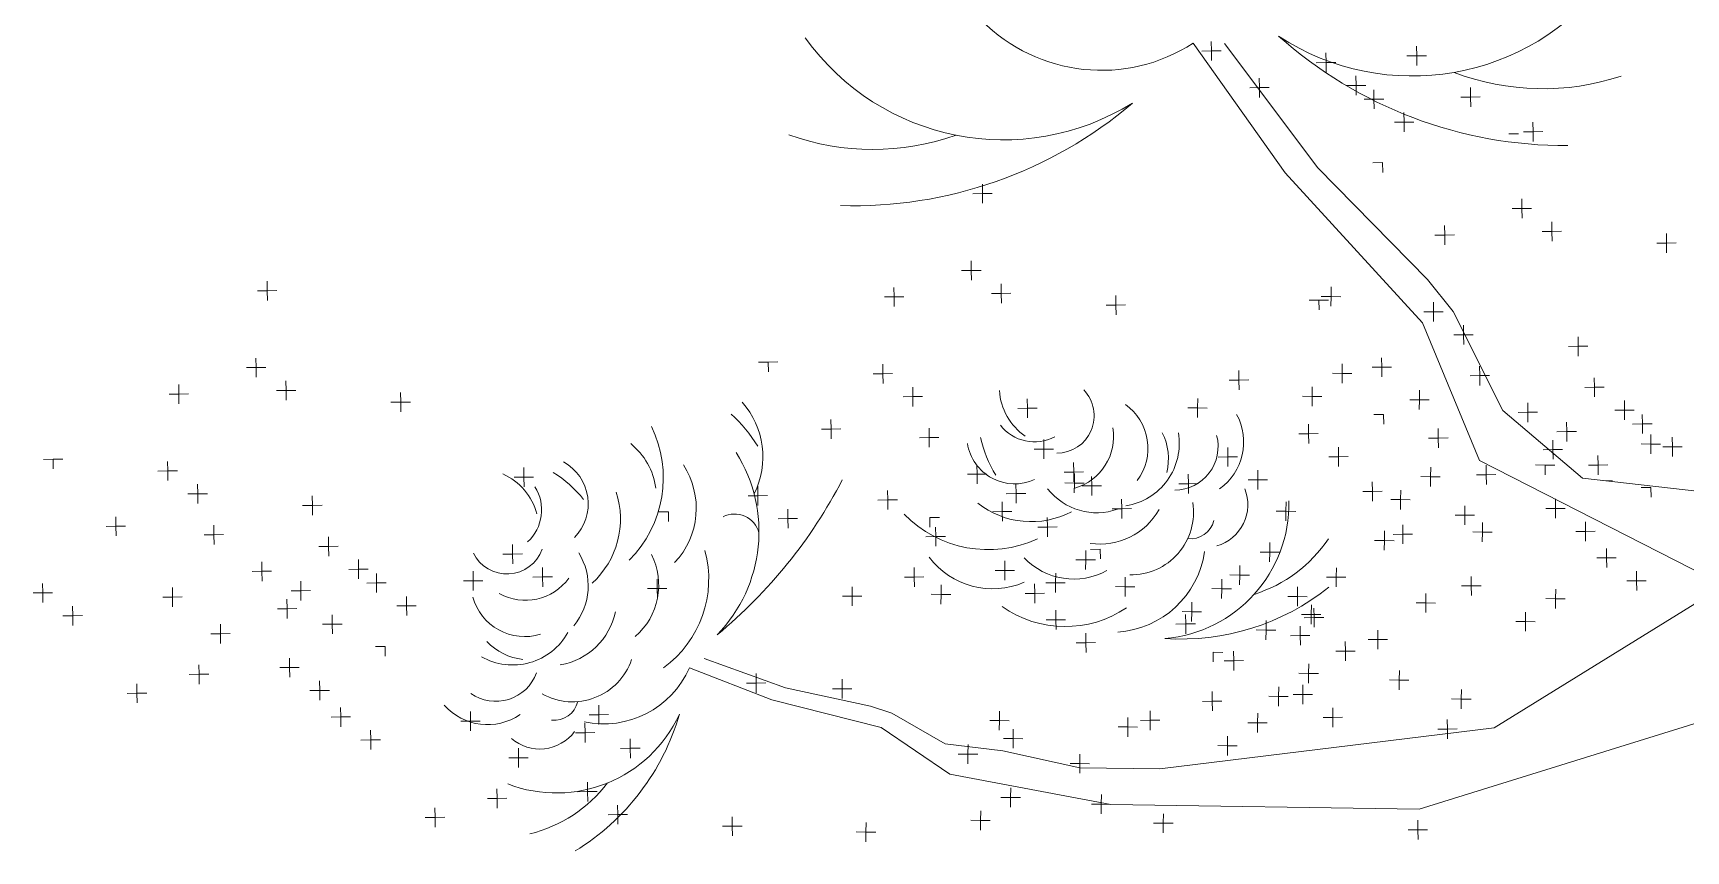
# Model space of a CAD drawing. Header units: inches. Extents: x -6800 to 96653, y -25814 to 17379.
# Drawn here: x 34730.9 to 34859.9, y 231.4 to 295.2 of the extents above; entities that cross this region are included whole.
import ezdxf

# ---------------------------------------------------------------- set-up
doc = ezdxf.new("R2010")
doc.units = ezdxf.units.IN
doc.header["$MEASUREMENT"] = 0
doc.layers.add('JARDINES', color=96, linetype='Continuous', lineweight=0)

# ---------------------------------------------------------------- blocks, each defined once
blk = doc.blocks.new('CapuliElv')
for points in [[(-1.5201, 2.1387), (-1.4261, 2.006), (-1.2859, 1.853), (-1.2277, 1.7124), (-0.9774, 1.5845), (-0.8697, 1.4864), (-0.574, 1.3561)], [(-1.5016, 2.1306), (-1.5115, 2.1305)], [(-1.5016, 2.1306), (-1.5017, 2.1403)], [(-1.5016, 2.1306), (-1.4916, 2.1307)], [(-1.5016, 2.1306), (-1.5014, 2.1207)], [(-1.4883, 2.1381), (-1.3927, 2.0111), (-1.2808, 1.8971), (-1.2548, 1.8643), (-1.2039, 1.7632), (-1.1225, 1.6944), (-0.9727, 1.6773), (-0.8451, 1.6057), (-0.7186, 1.5347), (-0.6878, 1.6612)], [(-1.3845, 2.1187), (-1.3846, 2.1285)], [(-1.2919, 2.1256), (-1.292, 2.1353)], [(-1.3845, 2.1187), (-1.3944, 2.1186)], [(-1.3845, 2.1187), (-1.3746, 2.1188)], [(-1.3845, 2.1187), (-1.3844, 2.1088)], [(-1.2919, 2.1256), (-1.3018, 2.1255)], [(-1.2919, 2.1256), (-1.282, 2.1257)], [(-1.2919, 2.1256), (-1.2918, 2.1157)], [(-1.4525, 2.0932), (-1.4527, 2.1029)], [(-1.3538, 2.0953), (-1.3638, 2.0952)], [(-1.3538, 2.0953), (-1.354, 2.1051)], [(-1.3538, 2.0953), (-1.3439, 2.0954)], [(-1.3538, 2.0953), (-1.3537, 2.0854)], [(-1.4525, 2.0932), (-1.4624, 2.093)], [(-1.4525, 2.0932), (-1.4426, 2.0933)], [(-1.4525, 2.0932), (-1.4524, 2.0832)], [(-1.3355, 2.0813), (-1.3454, 2.0812)], [(-1.3355, 2.0813), (-1.3356, 2.091)], [(-1.3355, 2.0813), (-1.3256, 2.0814)], [(-1.3355, 2.0813), (-1.3353, 2.0714)], [(-1.2368, 2.0835), (-1.2467, 2.0833)], [(-1.2368, 2.0835), (-1.2369, 2.0932)], [(-1.2368, 2.0835), (-1.2269, 2.0836)], [(-1.2368, 2.0835), (-1.2367, 2.0736)], [(-1.3048, 2.0579), (-1.3049, 2.0676)], [(-1.3048, 2.0579), (-1.3147, 2.0578)], [(-1.3048, 2.0579), (-1.2949, 2.058)], [(-1.3048, 2.0579), (-1.3047, 2.048)], [(-1.1878, 2.046), (-1.1977, 2.0459)], [(-1.173, 2.0481), (-1.1829, 2.048)], [(-1.173, 2.0481), (-1.1731, 2.0579)], [(-1.173, 2.0481), (-1.1631, 2.0483)], [(-1.173, 2.0481), (-1.1728, 2.0382)], [(-1.3267, 2.0165), (-1.3367, 2.0164)], [(-1.3267, 2.0165), (-1.3266, 2.0066)], [(-1.7354, 1.9849), (-1.7355, 1.9946)], [(-1.7354, 1.9849), (-1.7453, 1.9848)], [(-1.7354, 1.9849), (-1.7255, 1.985)], [(-1.7354, 1.9849), (-1.7353, 1.975)], [(-1.1844, 1.9696), (-1.1845, 1.9794)], [(-1.1844, 1.9696), (-1.1943, 1.9695)], [(-1.1844, 1.9696), (-1.1745, 1.9698)], [(-1.1844, 1.9696), (-1.1843, 1.9597)], [(-1.2633, 1.9426), (-1.2732, 1.9425)], [(-1.2633, 1.9426), (-1.2634, 1.9524)], [(-1.2633, 1.9426), (-1.2533, 1.9427)], [(-1.2633, 1.9426), (-1.2631, 1.9327)], [(-1.1538, 1.9462), (-1.1637, 1.9461)], [(-1.1538, 1.9462), (-1.1539, 1.956)], [(-1.1538, 1.9462), (-1.1439, 1.9464)], [(-1.1538, 1.9462), (-1.1536, 1.9363)], [(-1.0367, 1.9344), (-1.0368, 1.9441)], [(-1.0367, 1.9344), (-1.0466, 1.9343)], [(-1.0367, 1.9344), (-1.0268, 1.9345)], [(-1.0367, 1.9344), (-1.0366, 1.9245)], [(-1.7469, 1.9064), (-1.747, 1.9161)], [(-2.4659, 1.8857), (-2.466, 1.8954)], [(-1.7469, 1.9064), (-1.7568, 1.9063)], [(-1.7469, 1.9064), (-1.7369, 1.9065)], [(-1.7469, 1.9064), (-1.7467, 1.8965)], [(-1.7162, 1.883), (-1.7163, 1.8927)], [(-2.4659, 1.8857), (-2.4758, 1.8856)], [(-2.4659, 1.8857), (-2.456, 1.8858)], [(-2.4659, 1.8857), (-2.4658, 1.8758)], [(-1.8257, 1.8794), (-1.8356, 1.8793)], [(-1.8257, 1.8794), (-1.8258, 1.8891)], [(-1.8257, 1.8794), (-1.8158, 1.8795)], [(-1.8257, 1.8794), (-1.8256, 1.8695)], [(-1.7162, 1.883), (-1.7261, 1.8829)], [(-1.7162, 1.883), (-1.7063, 1.8831)], [(-1.7162, 1.883), (-1.7161, 1.8731)], [(-1.5991, 1.8711), (-1.5993, 1.8809)], [(-1.3918, 1.876), (-1.4017, 1.8759)], [(-1.3918, 1.876), (-1.3819, 1.8761)], [(-1.3918, 1.876), (-1.3916, 1.8661)], [(-1.3794, 1.8797), (-1.3893, 1.8799)], [(-1.3794, 1.8797), (-1.3795, 1.8698)], [(-1.3794, 1.8797), (-1.3793, 1.8895)], [(-1.3794, 1.8797), (-1.3695, 1.8796)], [(-1.5991, 1.8711), (-1.6091, 1.871)], [(-1.5991, 1.8711), (-1.5892, 1.8713)], [(-1.5991, 1.8711), (-1.599, 1.8612)], [(-1.2747, 1.8641), (-1.2846, 1.864)], [(-1.2747, 1.8641), (-1.2748, 1.8739)], [(-1.2747, 1.8641), (-1.2648, 1.8642)], [(-1.2747, 1.8641), (-1.2746, 1.8542)], [(-1.2441, 1.8407), (-1.254, 1.8406)], [(-1.2441, 1.8407), (-1.2442, 1.8505)], [(-1.2441, 1.8407), (-1.2341, 1.8408)], [(-1.2441, 1.8407), (-1.2439, 1.8308)], [(-1.127, 1.8289), (-1.1369, 1.8287)], [(-1.127, 1.8289), (-1.1271, 1.8386)], [(-1.127, 1.8289), (-1.1171, 1.829)], [(-1.127, 1.8289), (-1.1269, 1.8189)], [(-2.4774, 1.8072), (-2.4873, 1.8071)], [(-2.4774, 1.8072), (-2.4775, 1.8169)], [(-2.4774, 1.8072), (-2.4674, 1.8073)], [(-2.4774, 1.8072), (-2.4772, 1.7973)], [(-1.9542, 1.8127), (-1.9641, 1.8126)], [(-1.9542, 1.8127), (-1.9443, 1.8129)], [(-1.9542, 1.8127), (-1.9541, 1.8028)], [(-1.8372, 1.8009), (-1.8373, 1.8106)], [(-1.368, 1.8012), (-1.3679, 1.811)], [(-1.3276, 1.8076), (-1.3375, 1.8075)], [(-1.3276, 1.8076), (-1.3277, 1.8173)], [(-1.3276, 1.8076), (-1.3177, 1.8077)], [(-1.3276, 1.8076), (-1.3275, 1.7977)], [(-1.2274, 1.799), (-1.2276, 1.8087)], [(-2.5562, 1.7802), (-2.5563, 1.7899)], [(-2.4467, 1.7838), (-2.4468, 1.7935)], [(-1.8372, 1.8009), (-1.8471, 1.8008)], [(-1.8372, 1.8009), (-1.8272, 1.801)], [(-1.8372, 1.8009), (-1.837, 1.791)], [(-1.4734, 1.7945), (-1.4833, 1.7943)], [(-1.4734, 1.7945), (-1.4735, 1.8042)], [(-1.4734, 1.7945), (-1.4635, 1.7946)], [(-1.4734, 1.7945), (-1.4732, 1.7845)], [(-1.368, 1.8012), (-1.3779, 1.8014)], [(-1.368, 1.8012), (-1.3681, 1.7913)], [(-1.368, 1.8012), (-1.3581, 1.8011)], [(-1.2274, 1.799), (-1.2374, 1.7988)], [(-1.2274, 1.799), (-1.2175, 1.7991)], [(-1.2274, 1.799), (-1.2273, 1.789)], [(-1.1104, 1.7871), (-1.1105, 1.7968)], [(-2.5562, 1.7802), (-2.5661, 1.78)], [(-2.5562, 1.7802), (-2.5463, 1.7803)], [(-2.5562, 1.7802), (-2.5561, 1.7703)], [(-2.4467, 1.7838), (-2.4566, 1.7837)], [(-2.4467, 1.7838), (-2.4368, 1.7839)], [(-2.4467, 1.7838), (-2.4466, 1.7739)], [(-2.3296, 1.7719), (-2.3298, 1.7817)], [(-1.8065, 1.7775), (-1.8164, 1.7774)], [(-1.8065, 1.7775), (-1.8066, 1.7872)], [(-1.8065, 1.7775), (-1.7966, 1.7776)], [(-1.8065, 1.7775), (-1.8064, 1.7676)], [(-1.6894, 1.7656), (-1.6896, 1.7754)], [(-1.5157, 1.766), (-1.5156, 1.7757)], [(-1.3986, 1.7778), (-1.4085, 1.778)], [(-1.3986, 1.7778), (-1.3987, 1.7679)], [(-1.3986, 1.7778), (-1.3985, 1.7876)], [(-1.3986, 1.7778), (-1.3887, 1.7777)], [(-1.2891, 1.7742), (-1.299, 1.7743)], [(-1.2891, 1.7742), (-1.2892, 1.7643)], [(-1.2891, 1.7742), (-1.289, 1.784)], [(-1.2891, 1.7742), (-1.2792, 1.7741)], [(-1.1104, 1.7871), (-1.1203, 1.787)], [(-1.1104, 1.7871), (-1.1005, 1.7872)], [(-1.1104, 1.7871), (-1.1102, 1.7772)], [(-1.0797, 1.7637), (-1.0798, 1.7734)], [(-2.3296, 1.7719), (-2.3396, 1.7718)], [(-2.3296, 1.7719), (-2.3197, 1.772)], [(-2.3296, 1.7719), (-2.3295, 1.762)], [(-1.6894, 1.7656), (-1.6993, 1.7655)], [(-1.6894, 1.7656), (-1.6795, 1.7657)], [(-1.6894, 1.7656), (-1.6893, 1.7557)], [(-1.5157, 1.766), (-1.5256, 1.7661)], [(-1.5157, 1.766), (-1.5158, 1.7561)], [(-1.5157, 1.766), (-1.5058, 1.7659)], [(-1.3257, 1.7592), (-1.3356, 1.7591)], [(-1.3257, 1.7592), (-1.3255, 1.7493)], [(-1.1784, 1.7615), (-1.1883, 1.7614)], [(-1.1784, 1.7615), (-1.1785, 1.7712)], [(-1.1784, 1.7615), (-1.1685, 1.7616)], [(-1.1784, 1.7615), (-1.1783, 1.7516)], [(-1.0797, 1.7637), (-1.0896, 1.7636)], [(-1.0797, 1.7637), (-1.0698, 1.7638)], [(-1.0797, 1.7637), (-1.0796, 1.7538)], [(-1.0613, 1.7496), (-1.0615, 1.7594)], [(-1.89, 1.7443), (-1.8999, 1.7442)], [(-1.89, 1.7443), (-1.8902, 1.7541)], [(-1.89, 1.7443), (-1.8801, 1.7445)], [(-1.89, 1.7443), (-1.8899, 1.7344)], [(-1.7899, 1.7357), (-1.79, 1.7454)], [(-1.4023, 1.7395), (-1.4123, 1.7394)], [(-1.4023, 1.7395), (-1.4025, 1.7493)], [(-1.4023, 1.7395), (-1.3924, 1.7397)], [(-1.4023, 1.7395), (-1.4022, 1.7296)], [(-1.2698, 1.7352), (-1.2699, 1.745)], [(-1.1387, 1.7418), (-1.1486, 1.7416)], [(-1.1387, 1.7418), (-1.1388, 1.7515)], [(-1.1387, 1.7418), (-1.1288, 1.7419)], [(-1.1387, 1.7418), (-1.1386, 1.7318)], [(-1.0613, 1.7496), (-1.0713, 1.7495)], [(-1.0613, 1.7496), (-1.0514, 1.7498)], [(-1.0613, 1.7496), (-1.0612, 1.7397)], [(-1.7899, 1.7357), (-1.7998, 1.7356)], [(-1.7899, 1.7357), (-1.78, 1.7358)], [(-1.7899, 1.7357), (-1.7898, 1.7258)], [(-1.6728, 1.7238), (-1.6827, 1.7237)], [(-1.6728, 1.7238), (-1.6729, 1.7336)], [(-1.6728, 1.7238), (-1.6629, 1.724)], [(-1.6728, 1.7238), (-1.6727, 1.7139)], [(-1.4848, 1.716), (-1.4849, 1.7257)], [(-1.3717, 1.7161), (-1.3718, 1.7259)], [(-1.2698, 1.7352), (-1.2797, 1.7351)], [(-1.2698, 1.7352), (-1.2599, 1.7354)], [(-1.2698, 1.7352), (-1.2697, 1.7253)], [(-1.1527, 1.7234), (-1.1626, 1.7233)], [(-1.1527, 1.7234), (-1.1528, 1.7331)], [(-1.1527, 1.7234), (-1.1428, 1.7235)], [(-1.1527, 1.7234), (-1.1526, 1.7135)], [(-1.0528, 1.7291), (-1.0627, 1.7292)], [(-1.0528, 1.7291), (-1.0529, 1.7192)], [(-1.0528, 1.7291), (-1.0527, 1.7388)], [(-1.0528, 1.7291), (-1.0429, 1.729)], [(-1.0307, 1.7262), (-1.0406, 1.7261)], [(-1.0307, 1.7262), (-1.0308, 1.736)], [(-1.0307, 1.7262), (-1.0208, 1.7264)], [(-1.0307, 1.7262), (-1.0306, 1.7163)], [(-2.6847, 1.7135), (-2.6946, 1.7134)], [(-2.6847, 1.7135), (-2.6748, 1.7136)], [(-2.6847, 1.7135), (-2.6846, 1.7036)], [(-2.5676, 1.7017), (-2.5678, 1.7114)], [(-1.7409, 1.6983), (-1.741, 1.708)], [(-1.6422, 1.7004), (-1.6423, 1.7102)], [(-1.4848, 1.716), (-1.4947, 1.7158)], [(-1.4848, 1.716), (-1.4749, 1.7161)], [(-1.4848, 1.716), (-1.4847, 1.706)], [(-1.3717, 1.7161), (-1.3816, 1.716)], [(-1.3717, 1.7161), (-1.3618, 1.7163)], [(-1.3717, 1.7161), (-1.3716, 1.7062)], [(-1.2777, 1.6957), (-1.2776, 1.7055)], [(-1.2208, 1.6978), (-1.2209, 1.7075)], [(-1.1606, 1.7076), (-1.1705, 1.7077)], [(-1.1606, 1.7076), (-1.1607, 1.6977)], [(-1.1606, 1.7076), (-1.1507, 1.7075)], [(-1.1066, 1.7075), (-1.1165, 1.7074)], [(-1.1066, 1.7075), (-1.1067, 1.7173)], [(-1.1066, 1.7075), (-1.0967, 1.7077)], [(-1.1066, 1.7075), (-1.1065, 1.6976)], [(-2.5676, 1.7017), (-2.5776, 1.7015)], [(-2.5676, 1.7017), (-2.5577, 1.7018)], [(-2.5676, 1.7017), (-2.5675, 1.6918)], [(-2.2039, 1.6952), (-2.2138, 1.6951)], [(-2.2039, 1.6952), (-2.204, 1.705)], [(-2.2039, 1.6952), (-2.1939, 1.6954)], [(-2.2039, 1.6952), (-2.2037, 1.6853)], [(-1.7409, 1.6983), (-1.7508, 1.6982)], [(-1.7409, 1.6983), (-1.731, 1.6984)], [(-1.7409, 1.6983), (-1.7408, 1.6884)], [(-1.6422, 1.7004), (-1.6521, 1.7003)], [(-1.6415, 1.6893), (-1.6514, 1.6894)], [(-1.6422, 1.7004), (-1.6323, 1.7006)], [(-1.6422, 1.7004), (-1.6421, 1.6905)], [(-1.6415, 1.6893), (-1.6416, 1.6794)], [(-1.6415, 1.6893), (-1.6414, 1.699)], [(-1.6415, 1.6893), (-1.6316, 1.6892)], [(-1.6238, 1.6864), (-1.6239, 1.6961)], [(-1.5251, 1.6886), (-1.535, 1.6885)], [(-1.5251, 1.6886), (-1.5252, 1.6983)], [(-1.5251, 1.6886), (-1.5152, 1.6887)], [(-1.5251, 1.6886), (-1.525, 1.6787)], [(-1.4542, 1.6926), (-1.4641, 1.6924)], [(-1.4542, 1.6926), (-1.4543, 1.7023)], [(-1.4542, 1.6926), (-1.4443, 1.6927)], [(-1.4542, 1.6926), (-1.454, 1.6826)], [(-1.3371, 1.6807), (-1.3372, 1.6904)], [(-1.2777, 1.6957), (-1.2876, 1.6958)], [(-1.2777, 1.6957), (-1.2778, 1.6858)], [(-1.2777, 1.6957), (-1.2678, 1.6956)], [(-1.2208, 1.6978), (-1.2307, 1.6977)], [(-1.2208, 1.6978), (-1.2109, 1.6979)], [(-1.2208, 1.6978), (-1.2206, 1.6879)], [(-1.1019, 1.6917), (-1.0919, 1.6915)], [(-2.537, 1.6783), (-2.5469, 1.6781)], [(-2.537, 1.6783), (-2.5371, 1.688)], [(-2.537, 1.6783), (-2.5271, 1.6784)], [(-2.537, 1.6783), (-2.5369, 1.6684)], [(-2.4199, 1.6664), (-2.42, 1.6761)], [(-1.9648, 1.6763), (-1.9747, 1.6762)], [(-1.9648, 1.6763), (-1.9649, 1.686)], [(-1.9648, 1.6763), (-1.9549, 1.6764)], [(-1.9648, 1.6763), (-1.9647, 1.6664)], [(-1.8322, 1.672), (-1.8422, 1.6719)], [(-1.8322, 1.672), (-1.8324, 1.6817)], [(-1.8322, 1.672), (-1.8223, 1.6721)], [(-1.8322, 1.672), (-1.8321, 1.6621)], [(-1.7011, 1.6785), (-1.7111, 1.6784)], [(-1.7011, 1.6785), (-1.7013, 1.6882)], [(-1.7011, 1.6785), (-1.6912, 1.6786)], [(-1.7011, 1.6785), (-1.701, 1.6686)], [(-1.6238, 1.6864), (-1.6337, 1.6863)], [(-1.6238, 1.6864), (-1.6139, 1.6865)], [(-1.6238, 1.6864), (-1.6237, 1.6765)], [(-1.5932, 1.663), (-1.5933, 1.6727)], [(-1.3371, 1.6807), (-1.347, 1.6806)], [(-1.3371, 1.6807), (-1.3272, 1.6808)], [(-1.3371, 1.6807), (-1.337, 1.6708)], [(-1.3083, 1.6723), (-1.3182, 1.6724)], [(-1.3083, 1.6723), (-1.3084, 1.6624)], [(-1.3083, 1.6723), (-1.3082, 1.6821)], [(-1.3083, 1.6723), (-1.2984, 1.6722)], [(-1.1501, 1.6632), (-1.1502, 1.673)], [(-1.0526, 1.6848), (-1.0625, 1.6847)], [(-1.0526, 1.6848), (-1.0525, 1.6749)], [(-2.6205, 1.6451), (-2.6206, 1.6549)], [(-2.4199, 1.6664), (-2.4298, 1.6663)], [(-2.4199, 1.6664), (-2.41, 1.6665)], [(-2.4199, 1.6664), (-2.4198, 1.6565)], [(-2.0561, 1.66), (-2.0661, 1.6599)], [(-2.0561, 1.66), (-2.056, 1.6501)], [(-1.9342, 1.6529), (-1.9343, 1.6626)], [(-1.7152, 1.6601), (-1.7251, 1.66)], [(-1.7152, 1.6601), (-1.7153, 1.6699)], [(-1.7152, 1.6601), (-1.7053, 1.6603)], [(-1.7152, 1.6601), (-1.7151, 1.6502)], [(-1.5932, 1.663), (-1.6031, 1.6629)], [(-1.5932, 1.663), (-1.5832, 1.6631)], [(-1.5932, 1.663), (-1.593, 1.6531)], [(-1.4254, 1.6605), (-1.4353, 1.6606)], [(-1.4254, 1.6605), (-1.4255, 1.6505)], [(-1.4254, 1.6605), (-1.4253, 1.6702)], [(-1.4254, 1.6605), (-1.4155, 1.6603)], [(-1.2427, 1.6564), (-1.2526, 1.6563)], [(-1.2427, 1.6564), (-1.2428, 1.6661)], [(-1.2427, 1.6564), (-1.2328, 1.6565)], [(-1.2427, 1.6564), (-1.2426, 1.6465)], [(-1.1501, 1.6632), (-1.16, 1.6631)], [(-1.1501, 1.6632), (-1.1402, 1.6634)], [(-1.1501, 1.6632), (-1.15, 1.6533)], [(-2.6205, 1.6451), (-2.6304, 1.645)], [(-2.6205, 1.6451), (-2.6106, 1.6452)], [(-2.6205, 1.6451), (-2.6204, 1.6352)], [(-2.5204, 1.6365), (-2.5205, 1.6462)], [(-1.9342, 1.6529), (-1.9441, 1.6528)], [(-1.9342, 1.6529), (-1.9242, 1.653)], [(-1.9342, 1.6529), (-1.934, 1.643)], [(-1.7892, 1.654), (-1.7893, 1.6441)], [(-1.7892, 1.654), (-1.7793, 1.6539)], [(-1.7832, 1.6346), (-1.7833, 1.6443)], [(-1.6691, 1.6443), (-1.679, 1.6442)], [(-1.6691, 1.6443), (-1.6692, 1.654)], [(-1.6691, 1.6443), (-1.6591, 1.6444)], [(-1.6691, 1.6443), (-1.6689, 1.6344)], [(-1.3249, 1.6306), (-1.3248, 1.6403)], [(-1.3061, 1.6369), (-1.3062, 1.6467)], [(-1.2248, 1.6392), (-1.2347, 1.6393)], [(-1.2248, 1.6392), (-1.2249, 1.6293)], [(-1.2248, 1.6392), (-1.2247, 1.6489)], [(-1.2248, 1.6392), (-1.2149, 1.6391)], [(-1.1195, 1.6398), (-1.1294, 1.6397)], [(-1.1195, 1.6398), (-1.1196, 1.6496)], [(-1.1195, 1.6398), (-1.1096, 1.64)], [(-1.1195, 1.6398), (-1.1194, 1.6299)], [(-2.5204, 1.6365), (-2.5303, 1.6364)], [(-2.5204, 1.6365), (-2.5105, 1.6366)], [(-2.5204, 1.6365), (-2.5203, 1.6266)], [(-2.4033, 1.6246), (-2.4132, 1.6245)], [(-2.4033, 1.6246), (-2.4034, 1.6344)], [(-2.4033, 1.6246), (-2.3934, 1.6248)], [(-2.4033, 1.6246), (-2.4032, 1.6147)], [(-2.2153, 1.6167), (-2.2154, 1.6265)], [(-1.7832, 1.6346), (-1.7931, 1.6344)], [(-1.7832, 1.6346), (-1.7733, 1.6347)], [(-1.7832, 1.6346), (-1.7831, 1.6247)], [(-1.6151, 1.6216), (-1.625, 1.6215)], [(-1.6151, 1.6216), (-1.615, 1.6117)], [(-1.442, 1.6187), (-1.4419, 1.6284)], [(-1.3249, 1.6306), (-1.3349, 1.6307)], [(-1.3249, 1.6306), (-1.3251, 1.6206)], [(-1.3249, 1.6306), (-1.315, 1.6304)], [(-1.3061, 1.6369), (-1.316, 1.6368)], [(-1.3061, 1.6369), (-1.2961, 1.6371)], [(-1.3061, 1.6369), (-1.3059, 1.627)], [(-1.0979, 1.6128), (-1.098, 1.6225)], [(-2.4714, 1.5991), (-2.4715, 1.6088)], [(-2.3727, 1.6012), (-2.3728, 1.611)], [(-2.2153, 1.6167), (-2.2252, 1.6166)], [(-2.2153, 1.6167), (-2.2054, 1.6169)], [(-2.2153, 1.6167), (-2.2152, 1.6068)], [(-1.7126, 1.6), (-1.7127, 1.6097)], [(-1.63, 1.6108), (-1.6399, 1.6109)], [(-1.63, 1.6108), (-1.6302, 1.6009)], [(-1.63, 1.6108), (-1.6299, 1.6205)], [(-1.63, 1.6108), (-1.6201, 1.6107)], [(-1.4727, 1.5953), (-1.4725, 1.605)], [(-1.442, 1.6187), (-1.4519, 1.6188)], [(-1.442, 1.6187), (-1.4421, 1.6088)], [(-1.442, 1.6187), (-1.4321, 1.6186)], [(-1.0979, 1.6128), (-1.1078, 1.6127)], [(-1.0979, 1.6128), (-1.088, 1.6129)], [(-1.0979, 1.6128), (-1.0978, 1.6029)], [(-2.4714, 1.5991), (-2.4813, 1.5989)], [(-2.4714, 1.5991), (-2.4615, 1.5992)], [(-2.4714, 1.5991), (-2.4712, 1.5891)], [(-2.4316, 1.5793), (-2.4318, 1.589)], [(-2.3727, 1.6012), (-2.3826, 1.6011)], [(-2.3727, 1.6012), (-2.3628, 1.6014)], [(-2.3727, 1.6012), (-2.3726, 1.5913)], [(-2.3543, 1.5872), (-2.3642, 1.5871)], [(-2.3543, 1.5872), (-2.3544, 1.5969)], [(-2.3543, 1.5872), (-2.3444, 1.5873)], [(-2.3543, 1.5872), (-2.3542, 1.5773)], [(-2.2556, 1.5894), (-2.2655, 1.5893)], [(-2.2556, 1.5894), (-2.2557, 1.5991)], [(-2.2556, 1.5894), (-2.2457, 1.5895)], [(-2.2556, 1.5894), (-2.2555, 1.5795)], [(-2.1847, 1.5933), (-2.1946, 1.5932)], [(-2.1847, 1.5933), (-2.1848, 1.6031)], [(-2.1847, 1.5933), (-2.1747, 1.5935)], [(-2.1847, 1.5933), (-2.1845, 1.5834)], [(-2.0676, 1.5815), (-2.0677, 1.5912)], [(-1.8051, 1.5931), (-1.8151, 1.593)], [(-1.8051, 1.5931), (-1.8053, 1.6029)], [(-1.8051, 1.5931), (-1.7952, 1.5933)], [(-1.8051, 1.5931), (-1.805, 1.5832)], [(-1.7126, 1.6), (-1.7225, 1.5999)], [(-1.7126, 1.6), (-1.7027, 1.6001)], [(-1.7126, 1.6), (-1.7125, 1.5901)], [(-1.6607, 1.5874), (-1.6706, 1.5875)], [(-1.6607, 1.5874), (-1.6608, 1.5775)], [(-1.6607, 1.5874), (-1.6606, 1.5971)], [(-1.6607, 1.5874), (-1.6508, 1.5873)], [(-1.5897, 1.5834), (-1.5896, 1.5932)], [(-1.491, 1.5812), (-1.4909, 1.591)], [(-1.4727, 1.5953), (-1.4826, 1.5954)], [(-1.4727, 1.5953), (-1.4728, 1.5854)], [(-1.4727, 1.5953), (-1.4627, 1.5952)], [(-1.374, 1.5931), (-1.3839, 1.5932)], [(-1.374, 1.5931), (-1.3741, 1.5832)], [(-1.374, 1.5931), (-1.3739, 1.6028)], [(-1.374, 1.5931), (-1.3641, 1.593)], [(-1.2361, 1.5842), (-1.2363, 1.5939)], [(-1.0673, 1.5894), (-1.0772, 1.5893)], [(-1.0673, 1.5894), (-1.0674, 1.5991)], [(-1.0673, 1.5894), (-1.0574, 1.5895)], [(-1.0673, 1.5894), (-1.0672, 1.5795)], [(-2.6953, 1.5771), (-2.7052, 1.577)], [(-2.6953, 1.5771), (-2.6954, 1.5868)], [(-2.6953, 1.5771), (-2.6854, 1.5772)], [(-2.6953, 1.5771), (-2.6952, 1.5672)], [(-2.5627, 1.5728), (-2.5727, 1.5727)], [(-2.5627, 1.5728), (-2.5629, 1.5825)], [(-2.5627, 1.5728), (-2.5528, 1.5729)], [(-2.5627, 1.5728), (-2.5626, 1.5629)], [(-2.4457, 1.5609), (-2.4458, 1.5707)], [(-2.4316, 1.5793), (-2.4416, 1.5792)], [(-2.4316, 1.5793), (-2.4217, 1.5794)], [(-2.4316, 1.5793), (-2.4315, 1.5694)], [(-2.3237, 1.5638), (-2.3238, 1.5735)], [(-2.0676, 1.5815), (-2.0775, 1.5814)], [(-2.0676, 1.5815), (-2.0577, 1.5816)], [(-2.0676, 1.5815), (-2.0675, 1.5716)], [(-2.0198, 1.51), (-1.9367, 1.4802), (-1.8499, 1.4615), (-1.8279, 1.4542), (-1.7734, 1.4229), (-1.7146, 1.4158), (-1.6359, 1.3985), (-1.5544, 1.3974), (-1.2129, 1.4394), (-0.9774, 1.5845)], [(-1.8685, 1.5737), (-1.8784, 1.5736)], [(-1.8685, 1.5737), (-1.8686, 1.5834)], [(-1.8685, 1.5737), (-1.8586, 1.5738)], [(-1.8685, 1.5737), (-1.8684, 1.5638)], [(-1.7777, 1.5755), (-1.7877, 1.5757)], [(-1.7777, 1.5755), (-1.7779, 1.5656)], [(-1.7777, 1.5755), (-1.7776, 1.5853)], [(-1.7777, 1.5755), (-1.7678, 1.5754)], [(-1.6819, 1.5766), (-1.6919, 1.5765)], [(-1.6819, 1.5766), (-1.6821, 1.5863)], [(-1.6819, 1.5766), (-1.672, 1.5767)], [(-1.6819, 1.5766), (-1.6818, 1.5667)], [(-1.5897, 1.5834), (-1.5996, 1.5835)], [(-1.5897, 1.5834), (-1.5898, 1.5735)], [(-1.5897, 1.5834), (-1.5798, 1.5833)], [(-1.491, 1.5812), (-1.501, 1.5814)], [(-1.491, 1.5812), (-1.4912, 1.5713)], [(-1.491, 1.5812), (-1.4811, 1.5811)], [(-1.4137, 1.5734), (-1.4236, 1.5735)], [(-1.4137, 1.5734), (-1.4138, 1.5634)], [(-1.4137, 1.5734), (-1.4136, 1.5831)], [(-1.4137, 1.5734), (-1.4038, 1.5732)], [(-1.2826, 1.5668), (-1.2825, 1.5766)], [(-1.2361, 1.5842), (-1.246, 1.5841)], [(-1.2361, 1.5842), (-1.2262, 1.5843)], [(-1.2361, 1.5842), (-1.236, 1.5743)], [(-1.15, 1.5711), (-1.16, 1.5713)], [(-1.15, 1.5711), (-1.1502, 1.5612)], [(-1.15, 1.5711), (-1.1499, 1.5809)], [(-1.15, 1.5711), (-1.1401, 1.571)], [(-2.6646, 1.5537), (-2.6746, 1.5536)], [(-2.6646, 1.5537), (-2.6648, 1.5634)], [(-2.6646, 1.5537), (-2.6547, 1.5538)], [(-2.6646, 1.5537), (-2.6645, 1.5438)], [(-2.4457, 1.5609), (-2.4556, 1.5608)], [(-2.4457, 1.5609), (-2.4358, 1.561)], [(-2.4457, 1.5609), (-2.4455, 1.551)], [(-2.3995, 1.5451), (-2.3997, 1.5548)], [(-2.3237, 1.5638), (-2.3336, 1.5637)], [(-2.3237, 1.5638), (-2.3137, 1.5639)], [(-2.3237, 1.5638), (-2.3235, 1.5539)], [(-1.6604, 1.5496), (-1.6605, 1.5593)], [(-1.5217, 1.5578), (-1.5316, 1.558)], [(-1.5278, 1.5453), (-1.528, 1.555)], [(-1.5217, 1.5578), (-1.5218, 1.5479)], [(-1.5217, 1.5578), (-1.5216, 1.5676)], [(-1.5217, 1.5578), (-1.5118, 1.5577)], [(-1.3997, 1.555), (-1.4096, 1.5551)], [(-1.3997, 1.555), (-1.3998, 1.5451)], [(-1.3997, 1.555), (-1.3995, 1.5647)], [(-1.3997, 1.555), (-1.3898, 1.5549)], [(-1.3967, 1.5518), (-1.3969, 1.5615)], [(-1.2826, 1.5668), (-1.2925, 1.567)], [(-1.2826, 1.5668), (-1.2827, 1.5569)], [(-1.2826, 1.5668), (-1.2727, 1.5667)], [(-1.1807, 1.5477), (-1.1806, 1.5575)], [(-2.5137, 1.5353), (-2.5138, 1.5451)], [(-2.3995, 1.5451), (-2.4095, 1.545)], [(-2.3995, 1.5451), (-2.3896, 1.5452)], [(-2.3995, 1.5451), (-2.3994, 1.5352)], [(-1.6604, 1.5496), (-1.6703, 1.5494)], [(-1.6604, 1.5496), (-1.6505, 1.5497)], [(-1.6604, 1.5496), (-1.6603, 1.5397)], [(-1.5278, 1.5453), (-1.5378, 1.5452)], [(-1.5278, 1.5453), (-1.5179, 1.5454)], [(-1.5278, 1.5453), (-1.5277, 1.5354)], [(-1.4458, 1.5391), (-1.4557, 1.5393)], [(-1.4458, 1.5391), (-1.4459, 1.5292)], [(-1.4458, 1.5391), (-1.4457, 1.5489)], [(-1.4458, 1.5391), (-1.4359, 1.539)], [(-1.4108, 1.5334), (-1.4109, 1.5431)], [(-1.3967, 1.5518), (-1.4067, 1.5517)], [(-1.3967, 1.5518), (-1.3868, 1.5519)], [(-1.3967, 1.5518), (-1.3966, 1.5419)], [(-1.3316, 1.5294), (-1.3315, 1.5391)], [(-1.1807, 1.5477), (-1.1906, 1.5479)], [(-1.1807, 1.5477), (-1.1808, 1.5378)], [(-1.1807, 1.5477), (-1.1708, 1.5476)], [(-2.5137, 1.5353), (-2.5236, 1.5352)], [(-2.5137, 1.5353), (-2.5038, 1.5355)], [(-2.5137, 1.5353), (-2.5136, 1.5254)], [(-2.3456, 1.5224), (-2.3555, 1.5223)], [(-2.3456, 1.5224), (-2.3455, 1.5125)], [(-1.6297, 1.5262), (-1.6397, 1.526)], [(-1.6297, 1.5262), (-1.6299, 1.5359)], [(-1.6297, 1.5262), (-1.6198, 1.5263)], [(-1.6297, 1.5262), (-1.6296, 1.5163)], [(-1.4108, 1.5334), (-1.4207, 1.5333)], [(-1.4108, 1.5334), (-1.4009, 1.5335)], [(-1.4108, 1.5334), (-1.4106, 1.5235)], [(-1.3646, 1.5176), (-1.3648, 1.5273)], [(-1.3316, 1.5294), (-1.3415, 1.5295)], [(-1.3316, 1.5294), (-1.3317, 1.5195)], [(-1.3316, 1.5294), (-1.3217, 1.5293)], [(-2.5356, 1.4939), (-2.5358, 1.5037)], [(-2.4431, 1.5008), (-2.4432, 1.5105)], [(-1.4998, 1.5164), (-1.4999, 1.5065)], [(-1.4998, 1.5164), (-1.4898, 1.5163)], [(-1.4788, 1.5078), (-1.4887, 1.5077)], [(-1.4788, 1.5078), (-1.4789, 1.5176)], [(-1.4788, 1.5078), (-1.4689, 1.5079)], [(-1.4788, 1.5078), (-1.4787, 1.4979)], [(-1.4023, 1.4948), (-1.4021, 1.5046)], [(-1.3646, 1.5176), (-1.3746, 1.5175)], [(-1.3646, 1.5176), (-1.3547, 1.5177)], [(-1.3646, 1.5176), (-1.3645, 1.5077)], [(-2.5356, 1.4939), (-2.5456, 1.4938)], [(-2.5356, 1.4939), (-2.5257, 1.4941)], [(-2.5356, 1.4939), (-2.5355, 1.484)], [(-2.4431, 1.5008), (-2.453, 1.5007)], [(-2.4431, 1.5008), (-2.4332, 1.5009)], [(-2.4431, 1.5008), (-2.443, 1.4909)], [(-2.4124, 1.4774), (-2.4126, 1.4871)], [(-2.0348, 1.5005), (-1.9506, 1.4677), (-1.8389, 1.4395), (-1.7689, 1.392), (-1.6042, 1.3611), (-1.2893, 1.3561), (-0.8697, 1.4864)], [(-1.9666, 1.485), (-1.9667, 1.4947)], [(-1.8787, 1.4791), (-1.8786, 1.4888)], [(-1.4023, 1.4948), (-1.4122, 1.495)], [(-1.4023, 1.4948), (-1.4024, 1.4849)], [(-1.4023, 1.4948), (-1.3923, 1.4947)], [(-1.3097, 1.488), (-1.3196, 1.4881)], [(-1.3097, 1.488), (-1.3098, 1.4781)], [(-1.3097, 1.488), (-1.3096, 1.4977)], [(-1.3097, 1.488), (-1.2998, 1.4879)], [(-2.599, 1.4745), (-2.6089, 1.4744)], [(-2.599, 1.4745), (-2.5991, 1.4842)], [(-2.599, 1.4745), (-2.5891, 1.4746)], [(-2.599, 1.4745), (-2.5989, 1.4646)], [(-2.4124, 1.4774), (-2.4224, 1.4773)], [(-2.4124, 1.4774), (-2.4025, 1.4775)], [(-2.4124, 1.4774), (-2.4123, 1.4675)], [(-1.9666, 1.485), (-1.9765, 1.4849)], [(-1.9666, 1.485), (-1.9567, 1.4851)], [(-1.9666, 1.485), (-1.9665, 1.4751)], [(-1.8787, 1.4791), (-1.8886, 1.4792)], [(-1.8787, 1.4791), (-1.8788, 1.4691)], [(-1.8787, 1.4791), (-1.8688, 1.4789)], [(-1.5007, 1.4664), (-1.5009, 1.4762)], [(-1.4329, 1.4714), (-1.4428, 1.4716)], [(-1.4329, 1.4714), (-1.433, 1.4615)], [(-1.4329, 1.4714), (-1.4328, 1.4812)], [(-1.4329, 1.4714), (-1.423, 1.4713)], [(-1.4082, 1.4733), (-1.4181, 1.4732)], [(-1.4082, 1.4733), (-1.4083, 1.483)], [(-1.4082, 1.4733), (-1.3983, 1.4734)], [(-1.4082, 1.4733), (-1.4081, 1.4634)], [(-1.2463, 1.4685), (-1.2462, 1.4783)], [(-2.3909, 1.4504), (-2.391, 1.4601)], [(-2.2583, 1.4461), (-2.2584, 1.4558)], [(-2.1272, 1.4526), (-2.1371, 1.4524)], [(-2.1272, 1.4526), (-2.1273, 1.4623)], [(-2.1272, 1.4526), (-2.1173, 1.4527)], [(-2.1272, 1.4526), (-2.1271, 1.4426)], [(-1.7181, 1.4466), (-1.718, 1.4564)], [(-1.5641, 1.447), (-1.5642, 1.4567)], [(-1.5007, 1.4664), (-1.5107, 1.4663)], [(-1.5007, 1.4664), (-1.4908, 1.4665)], [(-1.5007, 1.4664), (-1.5006, 1.4565)], [(-1.4544, 1.4444), (-1.4543, 1.4541)], [(-1.3775, 1.4499), (-1.3777, 1.4596)], [(-1.2463, 1.4685), (-1.2562, 1.4687)], [(-1.2463, 1.4685), (-1.2464, 1.4586)], [(-1.2463, 1.4685), (-1.2364, 1.4684)], [(-2.3909, 1.4504), (-2.4008, 1.4502)], [(-2.3909, 1.4504), (-2.381, 1.4505)], [(-2.3909, 1.4504), (-2.3908, 1.4404)], [(-2.3602, 1.427), (-2.3604, 1.4367)], [(-2.2583, 1.4461), (-2.2682, 1.4459)], [(-2.2583, 1.4461), (-2.2484, 1.4462)], [(-2.2583, 1.4461), (-2.2582, 1.4361)], [(-2.1413, 1.4342), (-2.1414, 1.4439)], [(-1.7181, 1.4466), (-1.728, 1.4467)], [(-1.7181, 1.4466), (-1.7182, 1.4367)], [(-1.7181, 1.4466), (-1.7082, 1.4465)], [(-1.7041, 1.4282), (-1.704, 1.438)], [(-1.587, 1.4401), (-1.5969, 1.4402)], [(-1.587, 1.4401), (-1.5871, 1.4302)], [(-1.587, 1.4401), (-1.5869, 1.4498)], [(-1.587, 1.4401), (-1.5771, 1.44)], [(-1.5641, 1.447), (-1.574, 1.4468)], [(-1.5641, 1.447), (-1.5542, 1.4471)], [(-1.5641, 1.447), (-1.564, 1.437)], [(-1.4544, 1.4444), (-1.4644, 1.4445)], [(-1.4544, 1.4444), (-1.4546, 1.4345)], [(-1.4544, 1.4444), (-1.4445, 1.4443)], [(-1.3775, 1.4499), (-1.3875, 1.4498)], [(-1.3775, 1.4499), (-1.3676, 1.45)], [(-1.3775, 1.4499), (-1.3774, 1.44)], [(-1.2605, 1.438), (-1.2704, 1.4379)], [(-1.2605, 1.438), (-1.2606, 1.4477)], [(-1.2605, 1.438), (-1.2506, 1.4381)], [(-1.2605, 1.438), (-1.2603, 1.4281)], [(-2.3602, 1.427), (-2.3702, 1.4268)], [(-2.3602, 1.427), (-2.3503, 1.4271)], [(-2.3602, 1.427), (-2.3601, 1.417)], [(-2.2093, 1.4086), (-2.2094, 1.4183)], [(-2.1413, 1.4342), (-2.1512, 1.4341)], [(-2.1413, 1.4342), (-2.1313, 1.4343)], [(-2.1413, 1.4342), (-2.1411, 1.4243)], [(-2.0951, 1.4184), (-2.1051, 1.4182)], [(-2.0951, 1.4184), (-2.0953, 1.4281)], [(-2.0951, 1.4184), (-2.0852, 1.4185)], [(-2.0951, 1.4184), (-2.095, 1.4084)], [(-1.7502, 1.4124), (-1.7501, 1.4221)], [(-1.7041, 1.4282), (-1.714, 1.4284)], [(-1.7041, 1.4282), (-1.7042, 1.4183)], [(-1.7041, 1.4282), (-1.6942, 1.4281)], [(-1.4851, 1.421), (-1.495, 1.4211)], [(-1.4851, 1.421), (-1.4852, 1.4111)], [(-1.4851, 1.421), (-1.485, 1.4307)], [(-1.4851, 1.421), (-1.4752, 1.4209)], [(-2.2093, 1.4086), (-2.2192, 1.4085)], [(-2.2093, 1.4086), (-2.1994, 1.4087)], [(-2.2093, 1.4086), (-2.2092, 1.3987)], [(-1.7502, 1.4124), (-1.7601, 1.4125)], [(-1.7502, 1.4124), (-1.7503, 1.4025)], [(-1.7502, 1.4124), (-1.7403, 1.4123)], [(-1.636, 1.4027), (-1.6459, 1.4028)], [(-1.636, 1.4027), (-1.6361, 1.3928)], [(-1.636, 1.4027), (-1.6359, 1.4124)], [(-1.636, 1.4027), (-1.6261, 1.4026)], [(-2.2312, 1.3672), (-2.2313, 1.3769)], [(-2.1387, 1.3741), (-2.1486, 1.3739)], [(-2.1387, 1.3741), (-2.1388, 1.3838)], [(-2.1387, 1.3741), (-2.1288, 1.3742)], [(-2.1387, 1.3741), (-2.1386, 1.3641)], [(-1.7067, 1.3681), (-1.7166, 1.3682)], [(-1.7067, 1.3681), (-1.7068, 1.3582)], [(-1.7067, 1.3681), (-1.7065, 1.3779)], [(-1.7067, 1.3681), (-1.6967, 1.368)], [(-1.6141, 1.3613), (-1.614, 1.371)], [(-2.2946, 1.3477), (-2.2947, 1.3575)], [(-2.2312, 1.3672), (-2.2411, 1.3671)], [(-2.2312, 1.3672), (-2.2213, 1.3673)], [(-2.2312, 1.3672), (-2.2311, 1.3573)], [(-2.108, 1.3507), (-2.1179, 1.3505)], [(-2.108, 1.3507), (-2.1081, 1.3604)], [(-2.108, 1.3507), (-2.0981, 1.3508)], [(-2.108, 1.3507), (-2.1079, 1.3407)], [(-1.7373, 1.3447), (-1.7372, 1.3544)], [(-1.6141, 1.3613), (-1.624, 1.3614)], [(-1.6141, 1.3613), (-1.6142, 1.3513)], [(-1.6141, 1.3613), (-1.6042, 1.3611)], [(-1.5507, 1.3418), (-1.5506, 1.3515)], [(-2.2946, 1.3477), (-2.3045, 1.3476)], [(-2.2946, 1.3477), (-2.2847, 1.3479)], [(-2.2946, 1.3477), (-2.2945, 1.3378)], [(-1.991, 1.3388), (-2.0009, 1.3387)], [(-1.991, 1.3388), (-1.9911, 1.3485)], [(-1.991, 1.3388), (-1.981, 1.3389)], [(-1.991, 1.3388), (-1.9908, 1.3289)], [(-1.8544, 1.3328), (-1.8543, 1.3426)], [(-1.7373, 1.3447), (-1.7472, 1.3448)], [(-1.7373, 1.3447), (-1.7374, 1.3348)], [(-1.7373, 1.3447), (-1.7274, 1.3446)], [(-1.5507, 1.3418), (-1.5606, 1.3419)], [(-1.5507, 1.3418), (-1.5508, 1.3319)], [(-1.5507, 1.3418), (-1.5408, 1.3417)], [(-1.2906, 1.335), (-1.3005, 1.3349)], [(-1.2906, 1.335), (-1.2907, 1.3448)], [(-1.2906, 1.335), (-1.2807, 1.3351)], [(-1.2906, 1.335), (-1.2905, 1.3251)], [(-1.8544, 1.3328), (-1.8643, 1.333)], [(-1.8544, 1.3328), (-1.8545, 1.3229)], [(-1.8544, 1.3328), (-1.8445, 1.3327)]]:
    blk.add_lwpolyline(points)
for centre, radius, start, end in [((-1.2964, 2.3541), 0.2491, 236.734, 323.0136), ((-1.6139, 2.2829), 0.1721, 224.6663, 303.0382), ((-1.1397, 2.4744), 0.4405, 228.2414, 270.2812), ((-1.7138, 2.2889), 0.2491, 215.5925, 301.8721), ((-1.163, 2.347), 0.255, 249.17, 288.2746), ((-1.8675, 2.4129), 0.4405, 268.3249, 310.3647), ((-1.8473, 2.285), 0.255, 250.3314, 289.4361), ((-1.656, 1.7881), 0.0623, 184.0058, 235.088), ((-1.6596, 1.758), 0.0383, 270.1104, 43.7953), ((-2.0932, 1.6485), 0.1503, 31.4683, 47.7429), ((-2.044, 1.7161), 0.0843, 333.3137, 41.4253), ((-1.6214, 1.7248), 0.055, 323.1487, 54.5066), ((-1.5275, 1.7312), 0.0589, 305.5696, 28.6065), ((-2.181, 1.6946), 0.1196, 315.2025, 25.9539), ((-1.6821, 1.7757), 0.0444, 217.9011, 297.4092), ((-1.6564, 1.7369), 0.055, 286.0851, 9.0684), ((-1.5987, 1.7296), 0.0643, 278.8275, 9.846), ((-1.6055, 1.714), 0.06, 346.375, 26.3736), ((-2.139, 1.6745), 0.0706, 7.7758, 51.1734), ((-1.7024, 1.7374), 0.049, 189.0262, 294.4009), ((-1.6093, 1.7646), 0.1312, 192.6741, 210.8692), ((-1.5391, 1.7265), 0.0444, 270.2891, 14.9826), ((-2.1093, 1.6637), 0.0815, 316.8786, 32.7921), ((-2.1155, 1.6397), 0.1518, 316.0294, 32.0781), ((-2.3319, 1.9279), 0.5108, 309.6039, 332.5528), ((-2.1936, 1.6524), 0.0884, 312.3096, 18.1691), ((-1.6187, 1.7225), 0.0636, 217.9823, 289.6301), ((-1.5087, 1.6674), 0.0443, 286.805, 21.101), ((-1.9887, 1.6318), 0.0258, 14.6474, 117.064), ((-1.7296, 1.7408), 0.1196, 224.0881, 294.8395), ((-1.6857, 1.7382), 0.0884, 231.8729, 297.7324), ((-1.6154, 1.6963), 0.0694, 261.8395, 330.4444), ((-1.5838, 1.6593), 0.0639, 269.0169, 9.007), ((-1.5607, 1.6683), 0.1384, 274.823, 1.1026), ((-1.5229, 1.6569), 0.0246, 263.1162, 346.312), ((-1.5, 1.7109), 0.1417, 287.259, 326.3637), ((-2.2017, 1.5841), 0.0636, 320.4119, 32.0597), ((-2.1363, 1.5852), 0.0702, 311.2685, 26.3263), ((-2.1269, 1.5911), 0.1119, 306.0161, 15.1728), ((-1.725, 1.6628), 0.0815, 217.2499, 293.1634), ((-1.6421, 1.6614), 0.0702, 223.7156, 298.7734), ((-1.6033, 1.6325), 0.0956, 273.6569, 352.0288), ((-2.203, 1.5874), 0.055, 195.5354, 286.8933), ((-1.5334, 1.7746), 0.2447, 266.3304, 308.3702), ((-2.1782, 1.572), 0.0694, 279.5976, 348.2024), ((-1.6509, 1.6546), 0.1119, 234.8691, 304.0258), ((-2.2152, 1.5677), 0.0643, 240.196, 331.2144), ((-2.1983, 1.5688), 0.06, 223.6684, 263.667), ((-2.1542, 1.5297), 0.0639, 241.035, 341.025), ((-2.2326, 1.5107), 0.0444, 235.0593, 339.7528), ((-2.1224, 1.5388), 0.0956, 258.0131, 336.385), ((-2.241, 1.5014), 0.0589, 221.4355, 304.4723), ((-2.1706, 1.5111), 0.1384, 248.9394, 335.2189), ((-2.1728, 1.4716), 0.0246, 263.73, 346.9258), ((-2.2798, 1.5217), 0.2447, 301.6718, 343.7115), ((-2.1875, 1.4619), 0.0443, 228.9409, 323.2369), ((-2.2313, 1.4686), 0.1417, 283.6783, 322.7829)]:
    blk.add_arc(centre, radius, start, end)
at = {"color": 54}
for centre, radius, start, end in [((-2.1871, 1.6679), 0.049, 315.6411, 61.0158), ((-2.2507, 1.6416), 0.0623, 14.954, 66.0361), ((-2.2445, 1.5897), 0.1312, 39.1727, 57.3679), ((-2.2301, 1.6618), 0.0444, 312.6327, 32.1408), ((-2.2211, 1.6347), 0.0383, 206.2467, 339.9315), ((-2.2023, 1.6245), 0.055, 240.9735, 323.9569)]:
    blk.add_arc(centre, radius, start, end, dxfattribs=at)

msp = doc.modelspace()

# ---------------------------------------------------------------- block references
at = {"layer": 'JARDINES', "lineweight": 5, "transparency": 33554508, "xscale": 76.42414766253474, "yscale": 76.42414766253474, "zscale": 76.42414766253474}
msp.add_blockref('CapuliElv', (34937.62, 131), dxfattribs=at)

doc.saveas('drawing.dxf')
